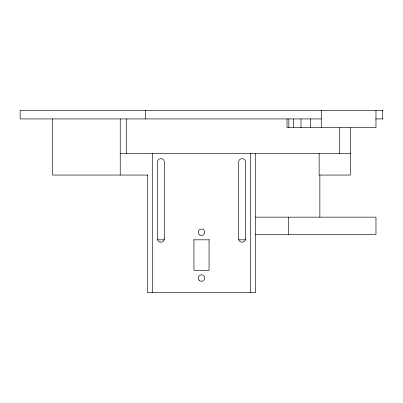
<?xml version="1.0" encoding="UTF-8"?>
<svg xmlns="http://www.w3.org/2000/svg" width="403" height="403" viewBox="0 0 403 403"><rect width="100%" height="100%" fill="white"/><g stroke="black" fill="none" stroke-linecap="round" stroke-linejoin="round"><path stroke-width="0.6" d="M382.85 110.296L20.15 110.296L20.15 118.93L321.272 118.93M375.566 118.93L382.85 118.93M120.225 153.467L350.454 153.467M147.926 175.058L52.546 175.058L52.546 118.93M255.467 217.152L375.964 217.152L375.964 234.42L255.467 234.42M157.402 239.815L164.379 239.815M193.566 239.815L209.434 239.815M238.621 239.815L245.598 239.815M382.376 110.296L382.376 118.93M375.974 110.296L375.974 127.565L287.012 127.565L287.012 118.93M350.454 127.721L350.454 175.058L319.136 175.058L319.136 153.467M339.653 127.721L339.653 153.467M321.272 110.296L321.272 127.565M319.851 175.058L319.851 217.152M310.411 118.93L310.411 127.565M300.986 118.93L300.986 127.565M293.641 118.93L293.641 127.565M288.875 118.93L288.875 127.565M288.538 217.152L288.538 234.42M255.467 153.467L255.467 292.704L147.533 292.704L147.533 175.058M250.716 153.467L250.716 292.704M209.056 239.815L209.056 270.468L193.944 270.468L193.944 239.815M152.284 153.467L152.284 292.704M145.458 110.296L145.458 118.93M126.285 118.93L126.285 153.467M120.225 118.93L120.225 175.058M245.538 238.737L245.538 162.102A3.456 3.456 0 0 0 242.082 158.651A3.456 3.456 0 0 0 238.631 162.102L238.631 238.737A3.456 3.456 0 0 0 242.082 242.193A3.456 3.456 0 0 0 245.538 238.737M164.369 238.737L164.369 162.102A3.456 3.456 0 0 0 160.918 158.651A3.456 3.456 0 0 0 157.462 162.102L157.462 238.737A3.456 3.456 0 0 0 160.918 242.193A3.456 3.456 0 0 0 164.369 238.737M199.883 235.065A3.239 3.239 0 0 0 204.739 232.259A3.239 3.239 0 0 0 199.883 229.458A3.239 3.239 0 0 0 199.883 235.065M199.208 280.317A3.239 3.239 0 0 0 204.628 278.861A3.239 3.239 0 0 0 200.664 274.896A3.239 3.239 0 0 0 199.208 280.317"/></g></svg>
